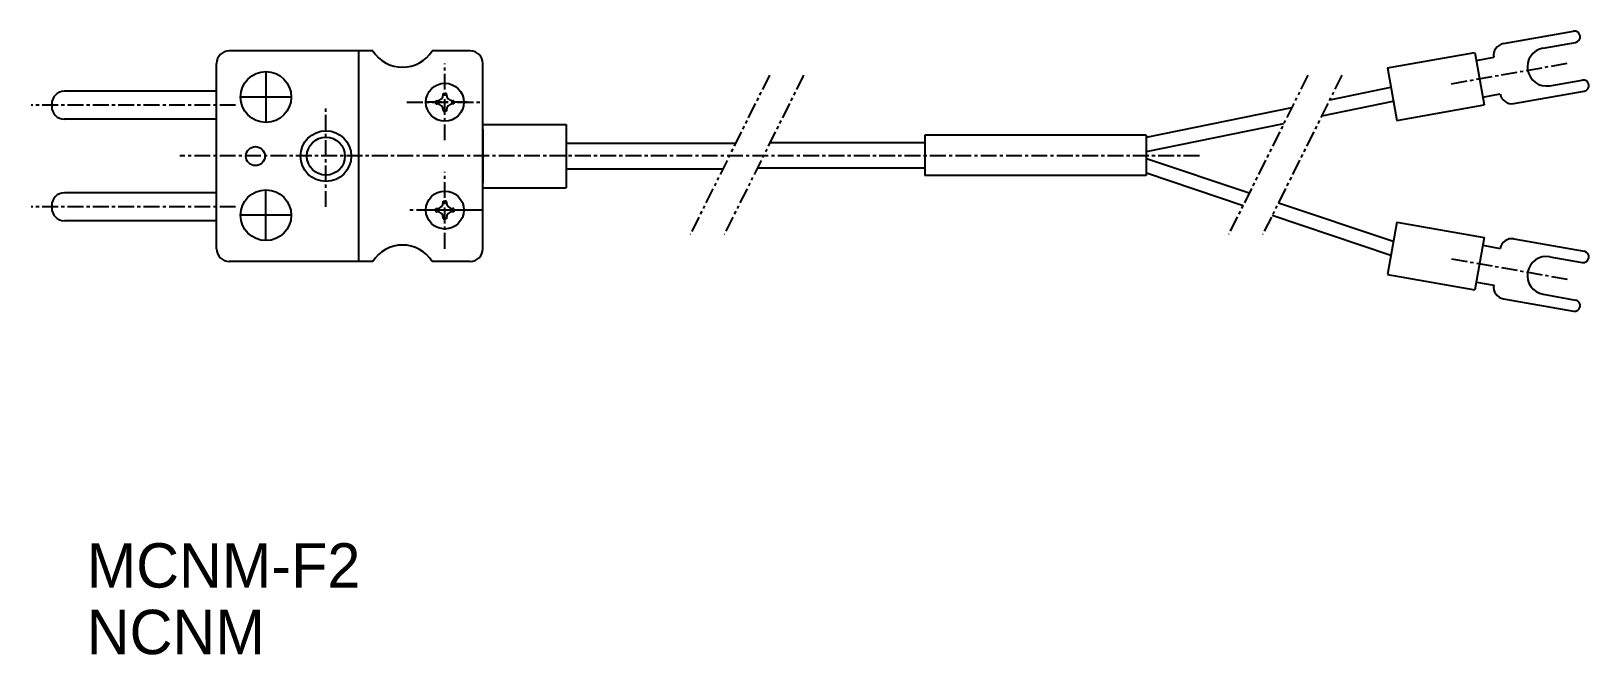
# Model space of a CAD drawing. Extents: x 617 to 740, y 230 to 279.
import ezdxf

# ---------------------------------------------------------------- set-up
doc = ezdxf.new("R2010")
doc.units = 0
doc.linetypes.add('CENTER', pattern=[2, 1.25, -0.25, 0.25, -0.25])
doc.linetypes.add('PHANTOM', pattern=[2.5, 1.25, -0.25, 0.25, -0.25, 0.25, -0.25])
doc.layers.get('0').update_dxf_attribs({"linetype": 'CONTINUOUS'})
doc.layers.add('CENTER', color=1, linetype='CENTER')

msp = doc.modelspace()

# ---------------------------------------------------------------- linework, layer by layer
at = {"color": 7, "linetype": 'CONTINUOUS'}
for p, q in [((733.11, 278.14), (738.65, 279.12)), ((736.24, 277.79), (738.8, 278.24)), ((631.65, 261.97), (631.65, 276.57)), ((643.96, 277.57), (632.65, 277.57)), ((642.84, 277.57), (642.84, 260.97)), ((651.65, 277.57), (648.65, 277.57)), ((652.65, 261.97), (652.65, 276.57)), ((723.97, 276.23), (730.87, 277.44)), ((730.87, 277.44), (731.6, 273.31)), ((730.98, 276.82), (732.35, 277.06)), ((635.54, 275.93), (635.54, 271.93)), ((723.97, 276.23), (724.7, 272.09)), ((736.77, 274.82), (739.32, 275.27)), ((631.65, 274.38), (619.65, 274.38)), ((637.54, 273.93), (633.54, 273.93)), ((649.52, 274.22), (649.65, 274.22)), ((649.52, 274.14), (649.52, 274.22)), ((649.77, 274.22), (649.65, 274.22)), ((649.77, 274.14), (649.77, 274.22)), ((719.42, 273.72), (724.24, 274.71)), ((731.49, 273.93), (732.86, 274.17)), ((733.94, 273.42), (739.48, 274.39)), ((618.65, 273.38), (618.65, 273.18)), ((648.95, 273.64), (649.02, 273.64)), ((648.95, 273.52), (648.95, 273.64)), ((648.95, 273.52), (648.95, 273.39)), ((648.95, 273.39), (649.02, 273.39)), ((649.52, 272.89), (649.52, 272.82)), ((649.52, 272.82), (649.65, 272.82)), ((649.77, 272.82), (649.65, 272.82)), ((649.77, 272.89), (649.77, 272.82)), ((650.35, 273.64), (650.27, 273.64)), ((650.35, 273.39), (650.27, 273.39)), ((650.35, 273.52), (650.35, 273.64)), ((650.35, 273.52), (650.35, 273.39)), ((704.96, 270.76), (716.43, 273.11)), ((718.79, 272.45), (724.43, 273.61)), ((724.7, 272.09), (731.6, 273.31)), ((631.65, 272.18), (619.65, 272.18)), ((652.65, 271.77), (659.22, 271.77)), ((659.22, 271.77), (659.22, 266.77)), ((704.96, 269.63), (715.8, 271.84)), ((652.65, 271.4), (652.65, 267.14)), ((659.22, 270.28), (672.57, 270.28)), ((687.5, 270.33), (675.28, 270.33)), ((704.94, 270.93), (687.5, 270.93)), ((687.5, 270.93), (687.5, 267.73)), ((704.94, 270.93), (704.94, 267.73)), ((704.96, 269.09), (713.07, 266.37)), ((659.22, 268.28), (671.58, 268.28)), ((687.5, 268.33), (674.28, 268.33)), ((704.96, 267.95), (712.58, 265.38)), ((635.54, 262.61), (635.54, 266.61)), ((652.65, 266.77), (659.22, 266.77)), ((704.94, 267.73), (687.5, 267.73)), ((618.65, 265.38), (618.65, 265.18)), ((631.65, 266.38), (619.65, 266.38)), ((649.52, 265.72), (649.65, 265.72)), ((649.52, 265.64), (649.52, 265.72)), ((649.77, 265.72), (649.65, 265.72)), ((649.77, 265.64), (649.77, 265.72)), ((715.37, 265.6), (724.43, 262.56)), ((631.65, 264.18), (619.65, 264.18)), ((637.54, 264.61), (633.54, 264.61)), ((648.95, 265.14), (649.02, 265.14)), ((648.95, 265.02), (648.95, 265.14)), ((648.95, 265.02), (648.95, 264.89)), ((648.95, 264.89), (649.02, 264.89)), ((649.52, 264.39), (649.52, 264.32)), ((649.52, 264.32), (649.65, 264.32)), ((649.77, 264.32), (649.65, 264.32)), ((649.77, 264.39), (649.77, 264.32)), ((650.35, 265.14), (650.27, 265.14)), ((650.35, 264.89), (650.27, 264.89)), ((650.35, 265.02), (650.35, 265.14)), ((650.35, 265.02), (650.35, 264.89)), ((714.88, 264.61), (724.24, 261.45)), ((724.7, 264.07), (723.97, 259.93)), ((724.7, 264.07), (731.6, 262.86)), ((731.6, 262.86), (730.87, 258.72)), ((731.49, 262.24), (732.86, 261.99)), ((733.94, 262.74), (739.48, 261.77)), ((643.96, 260.97), (632.65, 260.97)), ((651.65, 260.97), (648.65, 260.97)), ((736.77, 261.34), (739.32, 260.89)), ((723.97, 259.93), (730.87, 258.72)), ((730.98, 259.34), (732.35, 259.1)), ((733.11, 258.02), (738.65, 257.05)), ((736.24, 258.38), (738.8, 257.92))]:
    msp.add_line(p, q, dxfattribs=at)
at = {"color": 3, "linetype": 'PHANTOM'}
for p, q in [((675.24, 275.65), (668.99, 263.08)), ((677.93, 275.65), (671.67, 263.08)), ((717.7, 275.66), (711.44, 263.09)), ((720.38, 275.66), (714.13, 263.09))]:
    msp.add_line(p, q, dxfattribs=at)
at = {"color": 7, "linetype": 'CONTINUOUS'}
for centre, radius in [((635.54, 273.93), 2), ((649.65, 273.52), 1.5), ((640.27, 269.27), 2), ((640.27, 269.27), 1.5), ((634.71, 269.27), 0.75), ((635.54, 264.61), 2), ((649.65, 265.02), 1.5)]:
    msp.add_circle(centre, radius, dxfattribs=at)
for centre, radius, start, end in [((738.72, 278.68), 0.446, 280, 100), ((733.27, 277.22), 0.931, 100, 189.785), ((736.5, 276.3), 1.5, 100, 280), ((632.65, 276.57), 1, 90, 180), ((646.31, 279.04), 2.76, 212.099, 327.901), ((651.65, 276.57), 1, 0, 90), ((739.4, 274.83), 0.446, 280, 100), ((619.65, 273.38), 1, 90, 180), ((649.02, 274.14), 0.5, 270, 0), ((650.27, 274.14), 0.5, 180, 270), ((733.78, 274.33), 0.931, 190.215, 280), ((619.65, 273.18), 1, 180, 270), ((649.02, 272.89), 0.5, 0, 90), ((650.27, 272.89), 0.5, 90, 180), ((619.65, 265.38), 1, 90, 180), ((649.02, 265.64), 0.5, 270, 0), ((650.27, 265.64), 0.5, 180, 270), ((619.65, 265.18), 1, 180, 270), ((649.02, 264.39), 0.5, 0, 90), ((650.27, 264.39), 0.5, 90, 180), ((632.65, 261.97), 1, 180, 270), ((646.31, 259.5), 2.76, 32.099, 147.901), ((651.65, 261.97), 1, 270, 0), ((733.78, 261.83), 0.931, 80, 169.785), ((739.4, 261.33), 0.446, 260, 80), ((736.5, 259.86), 1.5, 80, 260), ((733.27, 258.94), 0.931, 170.215, 260), ((738.72, 257.48), 0.446, 260, 80)]:
    msp.add_arc(centre, radius, start, end, dxfattribs=at)
at = {"layer": 'CENTER', "color": 1, "linetype": 'CENTER'}
for p, q in [((649.65, 270.52), (649.65, 276.57)), ((729.02, 274.98), (738.26, 276.61)), ((633.15, 273.28), (617.03, 273.28)), ((640.27, 265.27), (640.27, 273.27)), ((646.65, 273.52), (652.65, 273.52)), ((651.4, 273.52), (647.9, 273.52)), ((709.15, 269.28), (628.75, 269.28)), ((649.65, 261.97), (649.65, 268.02)), ((633.15, 265.28), (617.03, 265.28)), ((652.65, 265.02), (646.65, 265.02)), ((651.4, 265.02), (647.9, 265.02)), ((729.02, 261.18), (738.26, 259.55))]:
    msp.add_line(p, q, dxfattribs=at)

# ---------------------------------------------------------------- texts
at = {"color": 7, "linetype": 'CONTINUOUS'}
for s, p in [('MCNM-F2', (621.41, 235.25)), ('NCNM', (621.41, 230))]:
    msp.add_text(s, height=3.5, dxfattribs=at).set_placement(p)

doc.saveas('drawing.dxf')
